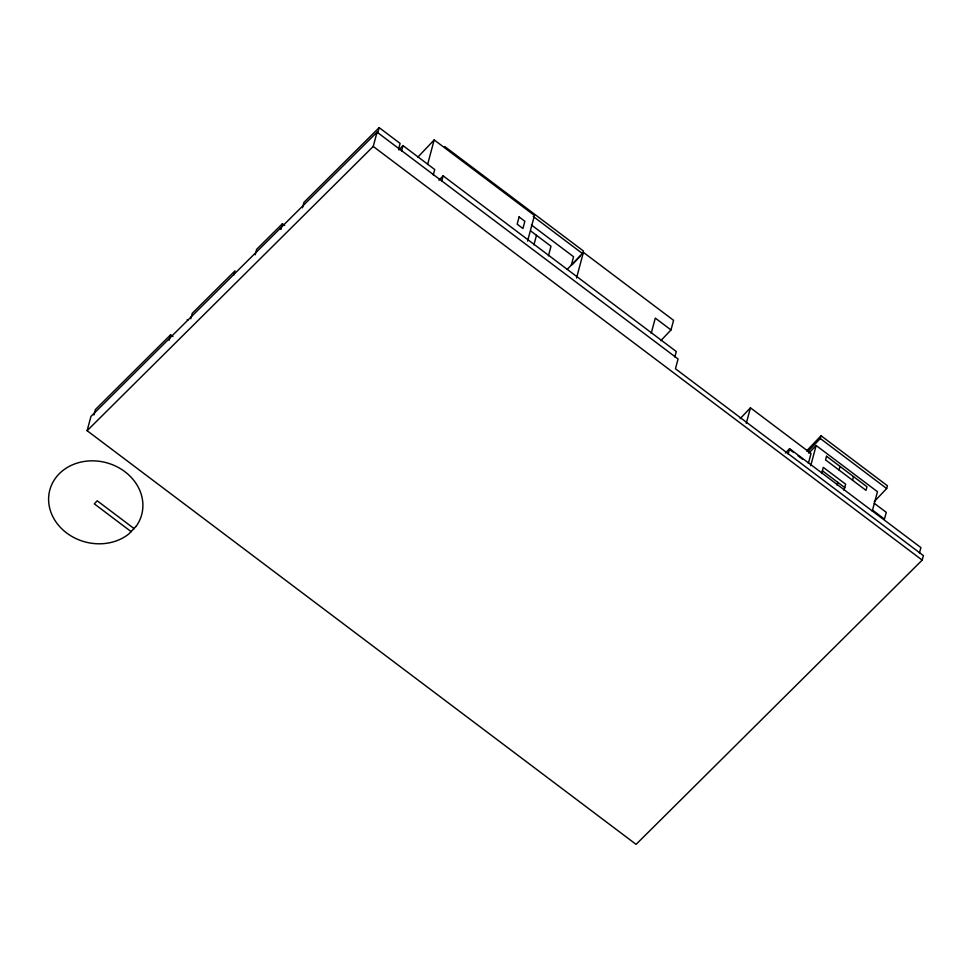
<?xml version="1.0" encoding="UTF-8"?>
<svg xmlns="http://www.w3.org/2000/svg" width="972" height="972" viewBox="0 0 972 972"><rect width="100%" height="100%" fill="white"/><g stroke="black" fill="none" stroke-linecap="round" stroke-linejoin="round"><path stroke-width="1.46" d="M87.128 430.693L90.955 416.417L377.063 132.156L678.067 358.996L675.455 368.752L923.4 555.595L922.185 560.115L636.089 844.364L87.128 430.693L373.236 146.444L377.063 132.156M93.932 414.983L95.39 409.552L170.61 334.818L172.943 336.579M169.152 340.249L170.61 334.818M190.804 318.731L192.262 313.312L234.993 270.86L233.9 274.93M255.199 254.761L256.644 249.342L282.402 223.754L284.699 225.48M280.944 229.173L282.402 223.754M302.474 207.789L303.92 202.37L379.153 127.636L400.1 143.419L398.654 148.85M377.695 133.055L379.153 127.636M401.533 151.025L402.991 145.593L434.727 169.517L433.281 174.936M427.595 164.487L434.18 139.919L534.442 215.48L527.577 241.092M441.677 181.266L443.123 175.847L676.269 351.524L674.811 356.955M533.92 244.871L536.483 235.309M548.427 255.806L550.99 246.244L530.785 231.02M571.269 265.295L573.565 256.73L531.356 224.933M576.542 277.992L583.407 252.368L673.572 320.323L670.996 329.933L660.741 340.735M651.191 333.396L655.298 318.099L670.996 329.933M746.289 423.33L750.445 407.815L811.037 453.487L808.388 463.352M788.146 454.094L789.604 448.675L920.897 547.601L919.439 553.032M810.745 465.673L816.14 445.504L877.461 491.711L872.261 511.126M807.878 451.615L820.307 438.518L821.048 435.735L887.412 485.745L886.671 488.527L874.241 501.625M821.644 473.498L823.296 467.374L845.652 484.226L844.012 490.35M839.043 470.047L840.015 466.426M837.062 485.125L837.803 482.367M852.529 480.204L853.489 476.584M398.824 149.992L402.991 145.593M417.668 157.318L434.18 139.919M438.98 180.221L443.123 175.847M567.284 269.353L583.407 252.368M572.192 264.688L580.551 255.891M740.154 418.665L750.445 407.815M785.449 453.037L789.604 448.675M806.553 451.008L821.048 435.735M808.826 453.219L816.14 445.504M444.726 146.505L583.358 250.97L582.641 253.692L533.215 216.44M820.307 438.518L886.671 488.527M874.265 503.302L886.27 512.341L884.447 519.121L872.455 510.081M822.385 470.74L844.753 487.592M790.297 449.987L793.65 452.502M798.109 455.868L802.568 459.221M373.236 146.444L922.185 560.115M280.313 228.286L280.957 228.76M187.195 319.679L187.827 320.165M134.185 528.659L97.2 500.787L94.296 503.848L131.269 531.72M519.097 216.926L517.153 224.168L522.924 228.517L524.868 221.276L519.097 216.926M826.528 456.269L825.556 459.878L866.003 490.362L866.975 486.741L826.528 456.269M136.335 526.034L128.729 534.041A47.567 41.018 15 0 1 51.273 513.155A47.567 41.018 15 0 1 100.359 461.445A47.567 41.018 15 0 1 136.335 526.034"/></g></svg>
